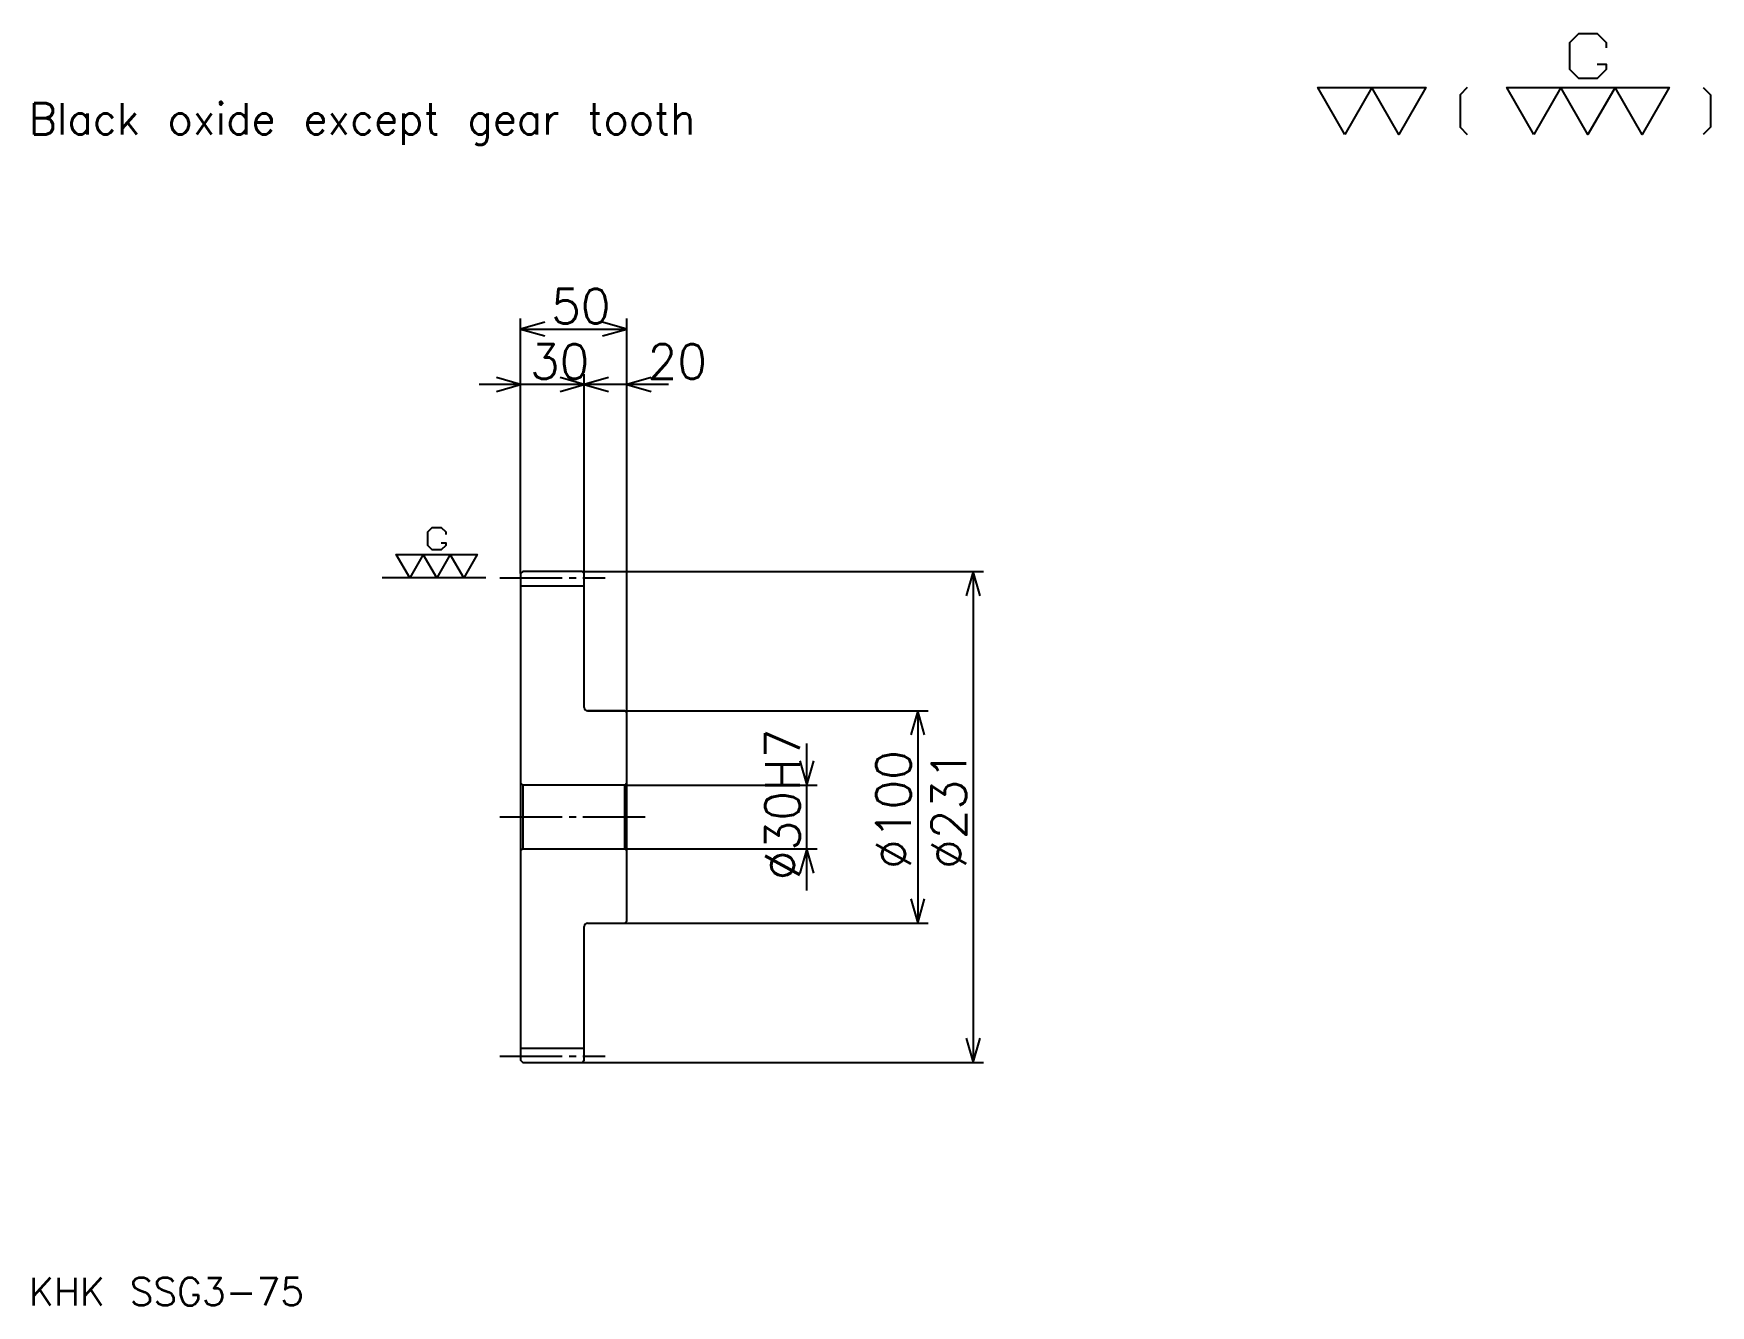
# Model space of a CAD drawing. Extents: x 35 to 824, y 36 to 634.
import ezdxf

# ---------------------------------------------------------------- set-up
doc = ezdxf.new("R2010")
doc.units = 0
doc.linetypes.add('DASHDOT', pattern=[39.130436, 29.347826, -3.26087, 3.26087, -3.26087])
doc.layers.get('0').update_dxf_attribs({"linetype": 'CONTINUOUS'})
doc.layers.add('DASHDOT', color=6, linetype='DASHDOT')
doc.styles.add('KANJI', font='TXT', dxfattribs={"bigfont": 'BIGFONT'})

msp = doc.modelspace()

# ---------------------------------------------------------------- linework, layer by layer
at = {"color": 5}
for p, q in [((264.130432, 381.260864), (264.130432, 500.282593)), ((314.130432, 381.260864), (314.130432, 500.282593)), ((264.130432, 495.391296), (314.130432, 495.391296)), ((294.130432, 381.260864), (294.130432, 474.195679)), ((313.695648, 469.304352), (244.565216, 469.304352)), ((333.695648, 469.304352), (274.565216, 469.304352)), ((264.130432, 380.260864), (264.130432, 381.260864)), ((293.130432, 381.260864), (314.130432, 381.260864)), ((294.130432, 380.260864), (294.130432, 381.260864)), ((314.130432, 381.260864), (482.065216, 381.260864)), ((314.130432, 314.760864), (314.130432, 381.260864)), ((477.173889, 381.260864), (477.173889, 150.260864)), ((295.630432, 315.760864), (314.130432, 315.760864)), ((314.130432, 315.760864), (455.978271, 315.760864)), ((451.086975, 315.760864), (451.086975, 215.760864)), ((398.913025, 231.195648), (398.913025, 300.32608)), ((314.130432, 280.760864), (403.804352, 280.760864)), ((314.130432, 250.760864), (403.804352, 250.760864)), ((295.630432, 215.760864), (314.130432, 215.760864)), ((314.130432, 215.760864), (455.978271, 215.760864)), ((293.130432, 150.260864), (314.130432, 150.260864)), ((314.130432, 150.260864), (482.065216, 150.260864))]:
    msp.add_line(p, q, dxfattribs=at)
at = {"color": 7}
msp.add_line((247.82608, 378.260864), (198.91304, 378.260864), dxfattribs=at)
at = {"color": 4}
for p, q in [((264.130432, 374.510864), (294.130432, 374.510864)), ((265.130432, 280.760864), (265.130432, 250.760864)), ((313.130432, 280.760864), (314.130432, 281.760864)), ((313.130432, 250.760864), (314.130432, 249.760864)), ((264.130432, 157.010864), (294.130432, 157.010864))]:
    msp.add_line(p, q, dxfattribs=at)
at = {"color": 7}
for points in [[(770.869507, 620.021729), (775.108643, 620.021729), (775.108643, 617.478271), (770.869507, 613.239136), (762.391296, 613.239136), (758.152161, 617.478271), (758.152161, 630.195679), (762.391296, 634.434814), (770.869507, 634.434814), (775.108643, 630.195679), (775.108643, 627.652222)], [(652.173889, 586.956543), (639.456482, 609), (690.32605, 609), (677.608643, 586.956543), (664.891296, 609), (652.173889, 586.956543)], [(709.82605, 609), (706.434753, 605.608704), (706.434753, 590.347839), (709.82605, 586.956543)], [(741.195618, 586.956543), (728.478271, 609), (804.782593, 609), (792.065186, 586.956543), (779.347778, 609), (766.630432, 586.956543), (753.913025, 609), (741.195618, 586.956543)], [(820.891296, 609), (824.282593, 605.608704), (824.282593, 590.347839), (820.891296, 586.956543)], [(226.793472, 394.793457), (228.91304, 394.793457), (228.91304, 393.521729), (226.793472, 391.402161), (222.554352, 391.402161), (220.434784, 393.521729), (220.434784, 399.880432), (222.554352, 402), (226.793472, 402), (228.91304, 399.880432), (228.91304, 398.608704)], [(211.956512, 378.260864), (205.597824, 389.282593), (243.75, 389.282593), (237.391296, 378.260864), (231.032608, 389.282593), (224.67392, 378.260864), (218.315216, 389.282593), (211.956512, 378.260864)]]:
    msp.add_lwpolyline(points, dxfattribs=at)
at = {"color": 5}
for points in [[(275.543488, 498.652161), (264.130432, 495.391296), (275.543488, 492.130432)], [(302.717377, 492.130432), (314.130432, 495.391296), (302.717377, 498.652161)], [(252.717392, 466.043488), (264.130432, 469.304352), (252.717392, 472.565216)], [(282.717377, 466.043488), (294.130432, 469.304352), (282.717377, 472.565216)], [(305.543488, 472.565216), (294.130432, 469.304352), (305.543488, 466.043488)], [(325.543488, 472.565216), (314.130432, 469.304352), (325.543488, 466.043488)], [(480.434753, 369.847839), (477.173889, 381.260864), (473.913025, 369.847839)], [(454.347839, 304.347809), (451.086975, 315.760864), (447.826111, 304.347809)], [(395.652161, 292.17392), (398.913025, 280.760864), (402.173889, 292.17392)], [(402.173889, 239.347824), (398.913025, 250.760864), (395.652161, 239.347824)], [(447.826111, 227.173904), (451.086975, 215.760864), (454.347839, 227.173904)], [(473.913025, 161.673904), (477.173889, 150.260864), (480.434753, 161.673904)]]:
    msp.add_lwpolyline(points, dxfattribs=at)
at = {"color": 4}
for points in [[(294.130432, 317.260864), (294.130432, 380.260864), (293.130432, 381.260864), (265.130432, 381.260864), (264.130432, 380.260864), (264.130432, 249.760864)], [(295.630432, 215.760864), (313.130432, 215.760864), (314.130432, 216.760864), (314.130432, 314.760864), (313.130432, 315.760864), (295.630432, 315.760864)], [(264.130432, 249.760864), (265.130432, 250.760864), (313.130432, 250.760864), (313.130432, 280.760864), (265.130432, 280.760864), (264.130432, 281.760864)], [(264.130432, 249.760864), (264.130432, 151.260864), (265.130432, 150.260864), (293.130432, 150.260864), (294.130432, 151.260864), (294.130432, 214.260864)]]:
    msp.add_lwpolyline(points, dxfattribs=at)
for centre, start, end in [((295.630432, 317.260864), 180, 270), ((295.630432, 214.260864), 90, 180)]:
    msp.add_arc(centre, 1.5, start, end, dxfattribs=at)
at = {"layer": 'DASHDOT', "color": 7}
for p, q in [((254.347824, 378.260864), (303.913025, 378.260864)), ((254.347824, 265.760864), (323.913025, 265.760864)), ((254.347824, 153.260864), (303.913025, 153.260864))]:
    msp.add_line(p, q, dxfattribs=at)

# ---------------------------------------------------------------- texts
at = {"color": 7, "style": 'KANJI'}
for s, height, p in [('Black oxide except gear tooth', 14.673913, (32.608696, 586.956543)), ('50', 16.304348, (278.532593, 498)), ('30', 16.304348, (268.532593, 471.913025)), ('20', 16.304348, (323.913025, 471.913025)), ('KHK SSG3-75', 13.043478, (32.608696, 35.869564))]:
    msp.add_text(s, height=height, dxfattribs=at).set_placement(p)
for s, p in [('%%c30H7', (395.652161, 236.005432)), ('%%c100', (447.826111, 241.304352)), ('%%c231', (473.913025, 241.304337))]:
    msp.add_text(s, height=16.304348, rotation=90, dxfattribs=at).set_placement(p)

doc.saveas('drawing.dxf')
